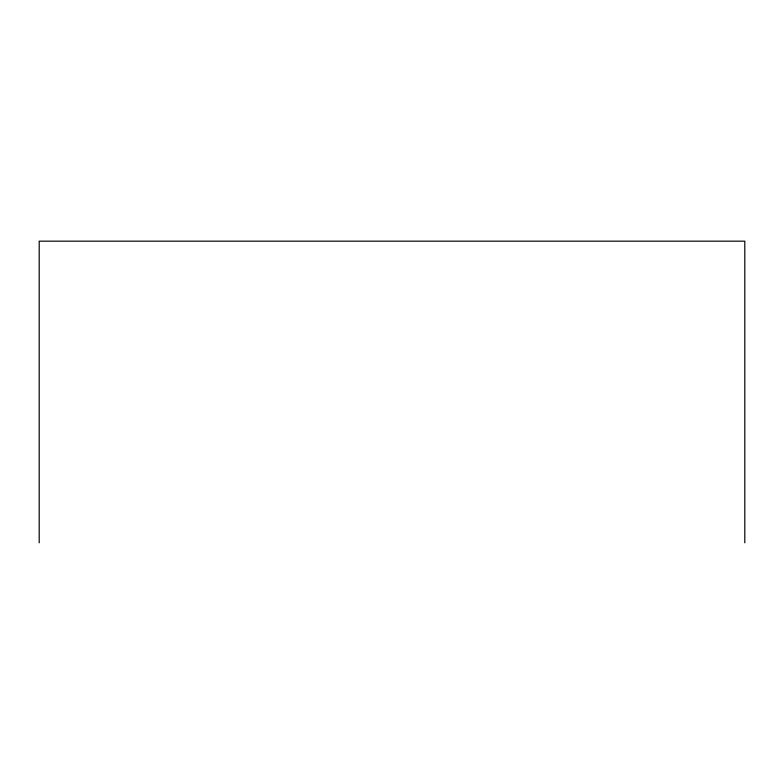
<?xml version="1.0" encoding="UTF-8"?>
<svg xmlns="http://www.w3.org/2000/svg" width="784" height="784" viewBox="0 0 784 784"><rect width="100%" height="100%" fill="white"/><g stroke="black" fill="none" stroke-linecap="round" stroke-linejoin="round"><path stroke-width="1.18" d="M744.8 542.832L744.8 241.168L39.2 241.168L39.2 542.832"/></g></svg>
